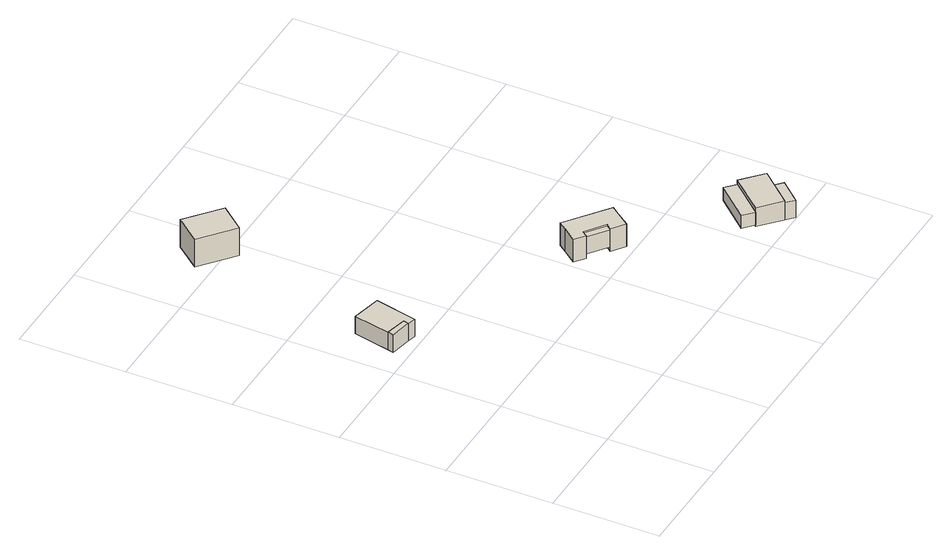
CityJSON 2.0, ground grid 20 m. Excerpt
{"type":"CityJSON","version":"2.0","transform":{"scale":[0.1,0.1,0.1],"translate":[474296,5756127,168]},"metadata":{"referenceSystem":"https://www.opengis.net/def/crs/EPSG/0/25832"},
"CityObjects":{
"building1":{"type":"Building","attributes":{"Gemeindeschluessel":"05711000","BezugspunktDach":"2000","function":"51009_1610","measuredHeight":3.98},"address":[{"country":"Germany"}],"geometry":[{"type":"Solid","lod":"1","boundaries":[[[[0,1,2,3]],[[4,5,6,7]],[[4,7,3,2]],[[5,4,2,1]],[[6,5,1,0]],[[7,6,0,3]]]]}]},
"building2":{"type":"Building","attributes":{"Gemeindeschluessel":"05711000","BezugspunktDach":"2000","function":"31001_1310","measuredHeight":3.96},"address":[{"country":"Germany"}],"geometry":[{"type":"Solid","lod":"1","boundaries":[[[[8,9,10,11,12,13,14,15]],[[16,4,7,17,6,18,19,20]],[[16,20,15,14]],[[4,16,14,13]],[[7,4,13,12]],[[17,7,12,11]],[[6,17,11,10]],[[18,6,10,9]],[[19,18,9,8]],[[20,19,8,15]]]]}]},
"building3":{"type":"Building","attributes":{"Gemeindeschluessel":"05711000","BezugspunktDach":"2000","function":"31001_1310","measuredHeight":6.49},"address":[{"country":"Germany"}],"geometry":[{"type":"Solid","lod":"1","boundaries":[[[[21,22,23,24]],[[25,26,27,28]],[[25,28,24,23]],[[26,25,23,22]],[[27,26,22,21]],[[28,27,21,24]]]]}]},
"building4":{"type":"Building","attributes":{"Gemeindeschluessel":"05711000","function":"31001_1310"},"address":[{"country":"Germany"}],"children":["building4-1","building4-2"]},
"building4-1":{"type":"BuildingPart","attributes":{"BezugspunktDach":"2000","measuredHeight":5.49},"parents":["building4"],"geometry":[{"type":"Solid","lod":"1","boundaries":[[[[29,30,31,32,33,34,35,36,37,38]],[[39,40,41,42,43,44,45,46,47,48]],[[39,48,38,37]],[[40,39,37,36]],[[41,40,36,35]],[[42,41,35,34]],[[43,42,34,33]],[[44,43,33,32]],[[45,44,32,31]],[[46,45,31,30]],[[47,46,30,29]],[[48,47,29,38]]]]}]},
"building4-2":{"type":"BuildingPart","attributes":{"BezugspunktDach":"2000","measuredHeight":3.69},"address":[{"country":"Germany"}],"parents":["building4"],"geometry":[{"type":"Solid","lod":"1","boundaries":[[[[49,50,51,52]],[[53,54,55,56]],[[53,56,52,51]],[[54,53,51,50]],[[55,54,50,49]],[[56,55,49,52]]]]}]},
"building5":{"type":"Building","attributes":{"Gemeindeschluessel":"05711000","BezugspunktDach":"2000","function":"51009_1610","measuredHeight":3},"address":[{"country":"Germany"}],"geometry":[{"type":"Solid","lod":"1","boundaries":[[[[57,58,59,60]],[[61,62,63,64]],[[61,64,60,59]],[[62,61,59,58]],[[63,62,58,57]],[[64,63,57,60]]]]}]},
"building6":{"type":"Building","attributes":{"Gemeindeschluessel":"05711000","function":"31001_1310"},"address":[{"country":"Germany"}],"children":["building6-1","building6-2"]},
"building6-1":{"type":"BuildingPart","attributes":{"BezugspunktDach":"2000","measuredHeight":4.21},"parents":["building6"],"geometry":[{"type":"Solid","lod":"1","boundaries":[[[[65,66,67,68]],[[69,70,71,72]],[[69,72,68,67]],[[70,69,67,66]],[[71,70,66,65]],[[72,71,65,68]]]]}]},
"building6-2":{"type":"BuildingPart","attributes":{"BezugspunktDach":"2000","measuredHeight":3.63},"parents":["building6"],"geometry":[{"type":"Solid","lod":"1","boundaries":[[[[73,74,75,76]],[[77,69,78,79]],[[77,79,76,75]],[[69,77,75,74]],[[78,69,74,73]],[[79,78,73,76]]]]}]}
},
"vertices":[
[4,413,86],[1,402,86],[41,394,86],[43,404,86],[41,394,49],[1,402,49],[4,413,49],[43,404,49],
[47,476,85],[19,482,85],[4,413,85],[32,407,85],[43,404,85],[41,394,85],[57,390,85],[75,470,85],[57,390,49],[32,407,49],[19,482,49],[47,476,49],[75,470,49],
[100,852,106],[62,805,106],[124,753,106],[163,800,106],[124,753,49],[62,805,49],[100,852,49],[163,800,49],
[405,287,76],[386,262,76],[404,247,76],[412,257,76],[448,230,76],[440,220,76],[464,202,76],[483,227,76],[495,243,76],[417,302,76],[495,243,29],[483,227,29],[464,202,29],[440,220,29],[448,230,29],[412,257,29],[404,247,29],[386,262,29],[405,287,29],[417,302,29],
[412,257,74],[404,247,74],[440,220,74],[448,230,74],[440,220,38],[404,247,38],[412,257,38],[448,230,38],
[676,129,36],[620,67,36],[639,50,36],[694,112,36],[639,50,9],[620,67,9],[676,129,9],[694,112,9],
[694,112,45],[639,50,45],[678,15,45],[733,77,45],[678,15,6],[639,50,6],[694,112,6],[733,77,6],
[713,54,42],[678,15,42],[692,2,42],[727,41,42],[692,2,6],[713,54,6],[727,41,6]
]}
